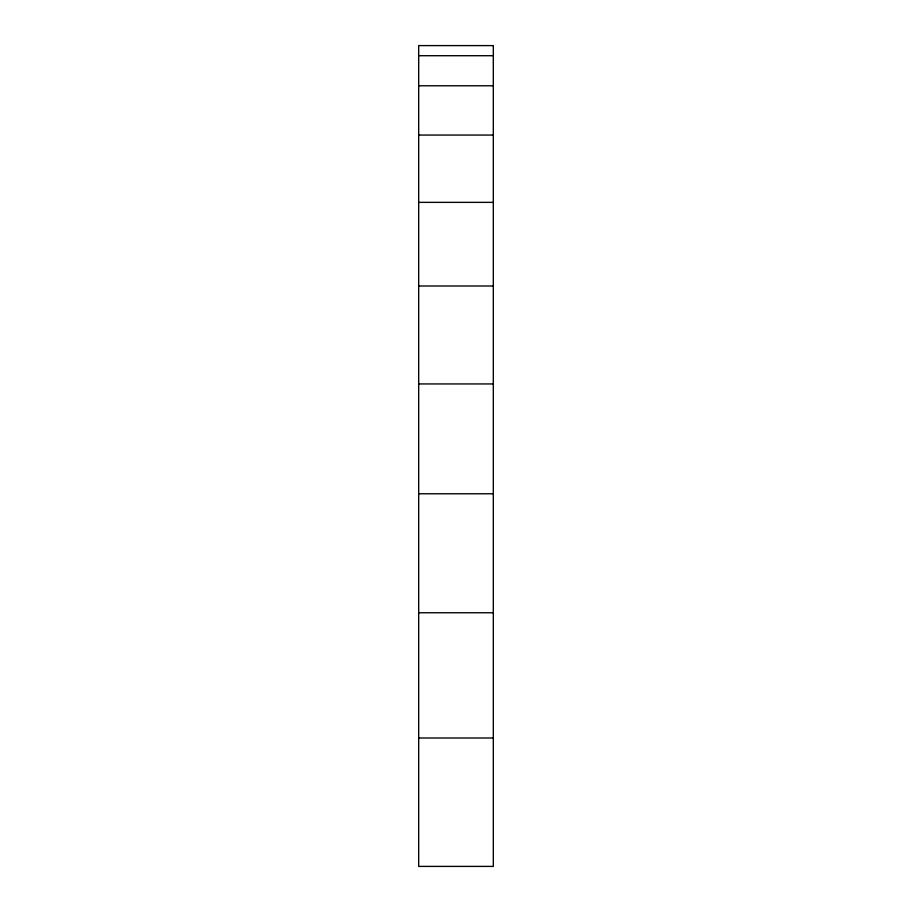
<?xml version="1.0" encoding="UTF-8"?>
<svg xmlns="http://www.w3.org/2000/svg" width="912" height="912" viewBox="0 0 912 912"><rect width="100%" height="100%" fill="white"/><g stroke="black" fill="none" stroke-linecap="round" stroke-linejoin="round"><path stroke-width="1.37" d="M418.688 55.712L493.312 55.712M418.688 85.774L493.312 85.774M418.688 135.056L493.312 135.056M418.688 202.361L493.312 202.361M418.688 286.003L493.312 286.003M418.688 383.941L493.312 383.941M418.688 493.768L493.312 493.768M418.688 612.761L493.312 612.761M418.688 738.002L493.312 738.002M493.312 45.6L418.688 45.6L418.688 866.4L493.312 866.4L493.312 45.6"/></g></svg>
